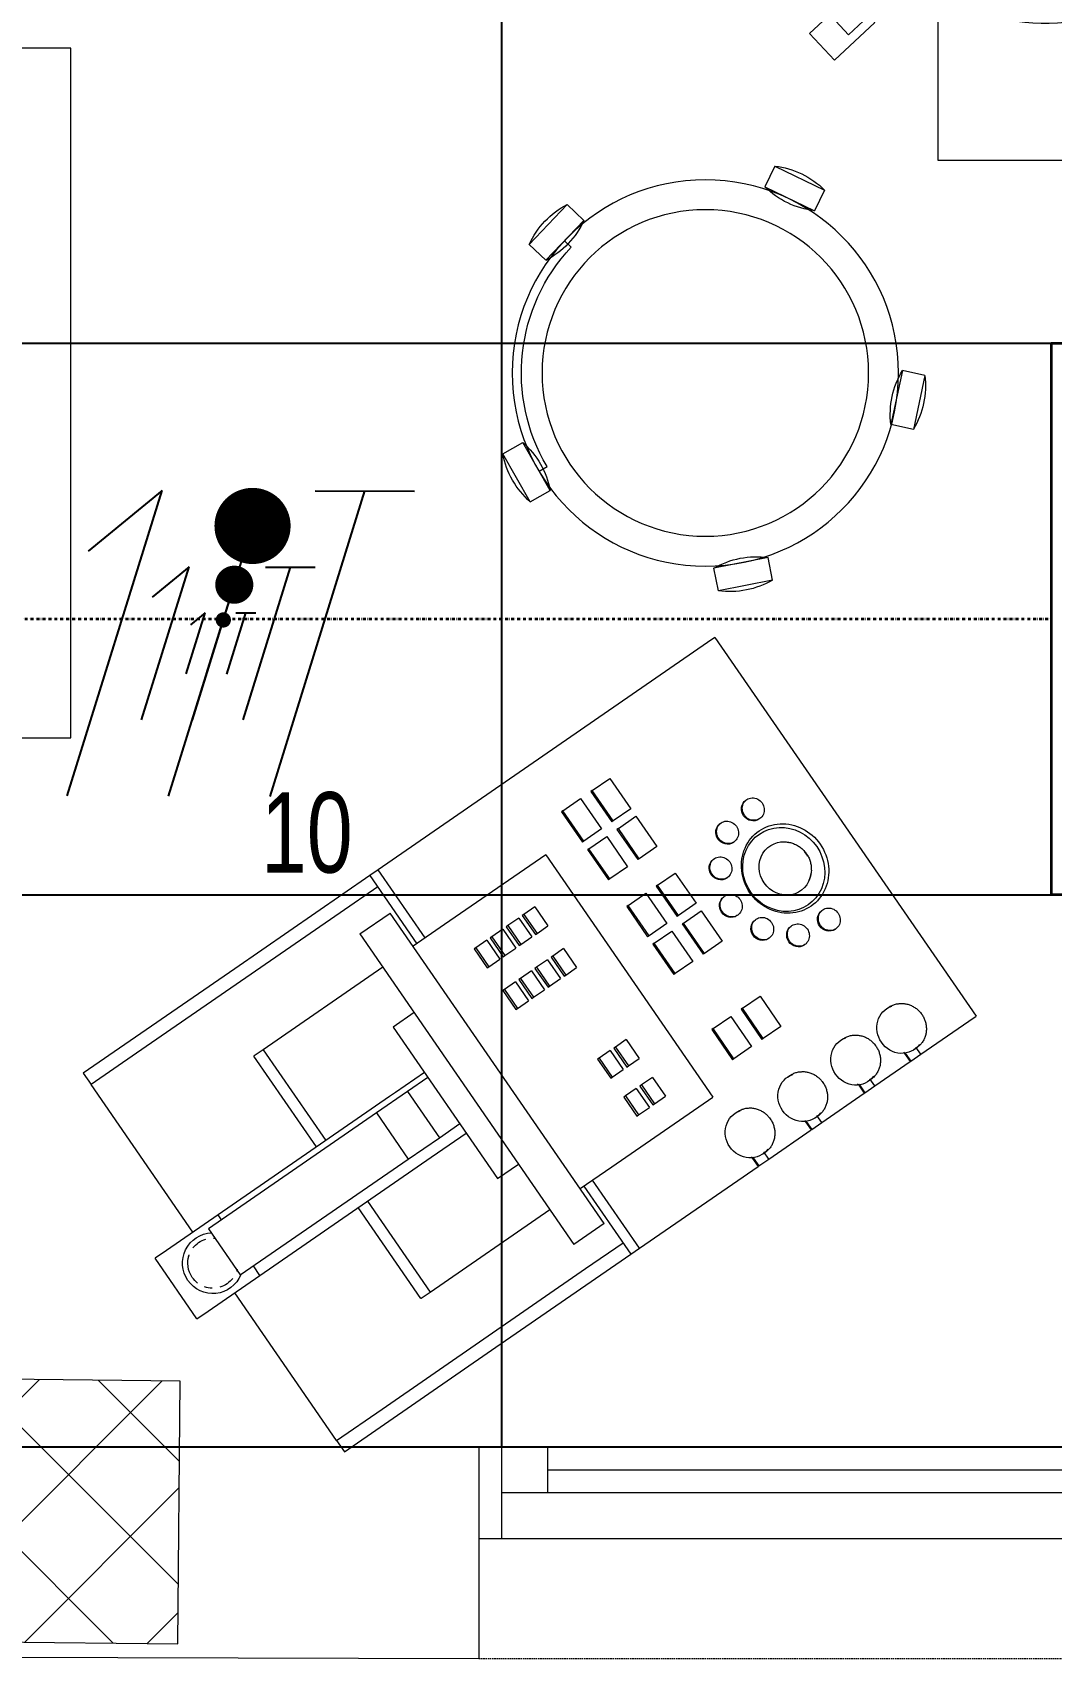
# Model space of a CAD drawing. Extents: x -12260 to 57327, y -29287 to 19916.
# Drawn here: x 27436 to 28543, y -13062 to -11292 of the extents above; entities that cross this region are included whole.
import ezdxf
from ezdxf.enums import TextEntityAlignment as Align

# ---------------------------------------------------------------- set-up
doc = ezdxf.new("R2010")
doc.units = 0
doc.header["$LTSCALE"] = 0.25
doc.linetypes.add('01-First Floor$0$HIDDEN', pattern=[9.525, 6.35, -3.175])
doc.linetypes.add('DASHDOT', pattern=[25.4, 12.7, -6.35, 0, -6.35])
for name, color, linetype, lineweight in [('01-First Floor$0$72_EGR_EQP_TAG', 142, 'Continuous', 5), ('01-First Floor$0$Aluminum', 251, 'Continuous', 5), ('01-First Floor$0$C-HYDR-CTCH', 251, 'Continuous', 5), ('01-First Floor$0$Hatch', 252, 'Continuous', 5), ('01-First Floor$0$LOADING', 253, 'Continuous', 5), ('01-First Floor$0$Proj', 251, 'Continuous', 5), ('01-First Floor$0$Walls', 251, 'Continuous', 5), ('E-LITE-CIRC-NUMB', 6, 'Continuous', 25), ('E-LITE-CLNG', 150, 'Continuous', 35), ('E-LITE-CLNG-CNDT', 6, 'DASHDOT', 35), ('E-LITE-CTRL', 6, 'Continuous', 25), ('E-LITE-IDEN', 6, 'Continuous', 25), ('E-POWR-WIRE', 6, 'Continuous', 25), ('E-POWR-WIRE @ 100', 6, 'Continuous', 25), ('E-POWR-WIRE @ 20', 6, 'Continuous', 25), ('E-POWR-WIRE @ 50', 6, 'Continuous', 25)]:
    doc.layers.add(name, color=color, linetype=linetype, lineweight=lineweight)
doc.layers.add('01-First Floor$0$FALSE CEILING', color=251, linetype='Continuous')
doc.styles.add('01-First Floor$0$X3G_ENTITY_257CFD', font='swisscl.ttf', dxfattribs={"height": 200})
doc.styles.add('DC_SIMPLEX', font='SIMPLEX.shx', dxfattribs={"width": 0.7})

# ---------------------------------------------------------------- blocks, each defined once
blk = doc.blocks.new('01-First Floor$0$HF10037B-P')
at = {"layer": '01-First Floor$0$LOADING'}
for p, q in [((0.2459, 0.134), (0.1859, 0.134)), ((0.1859, 0.134), (0.1859, 0.109)), ((0.2459, 0.134), (0.2459, 0.109)), ((0.2459, 0.109), (0.1859, 0.109)), ((0, 0), (-0.0142, -0.0583)), ((0, 0), (0.0243, -0.0059)), ((0.0243, -0.0059), (0.01, -0.0642)), ((0.4071, -0.0094), (0.431, -0.0018)), ((0.4071, -0.0094), (0.4255, -0.0665)), ((0.431, -0.0018), (0.4493, -0.0589)), ((0.4069, -0.0417), (0.4165, -0.0387)), ((-0.0142, -0.0583), (0.01, -0.0642)), ((0.4255, -0.0665), (0.4493, -0.0589)), ((0.0524, -0.2725), (0.0674, -0.2525)), ((0.0674, -0.2525), (0.1154, -0.2885)), ((0.3125, -0.2897), (0.362, -0.2558)), ((0.3761, -0.2764), (0.362, -0.2558)), ((0.0524, -0.2725), (0.1004, -0.3085)), ((0.3266, -0.3103), (0.3761, -0.2764)), ((0.3267, -0.268), (0.3323, -0.2763)), ((0.1004, -0.3085), (0.1154, -0.2885)), ((0.3266, -0.3103), (0.3125, -0.2897))]:
    blk.add_line(p, q, dxfattribs=at)
for radius in [0.21, 0.1775]:
    blk.add_circle((0.2161, -0.1014), radius, dxfattribs=at)
for centre, radius, start, end in [((0.2159, 0.0465), 0.0925, 71.0754, 108.9246), ((0.2159, 0.1965), 0.0925, 251.0754, 288.9246), ((0.0779, -0.0499), 0.0925, 147.3419, 185.1912), ((-0.0678, -0.0143), 0.0925, 327.3419, 5.1912), ((0.4996, -0.0113), 0.0925, 178.8412, 216.6904), ((0.3568, -0.057), 0.0925, 358.8412, 36.6904), ((0.2161, -0.1014), 0.2, 303.6037, 17.3657), ((0.0389, -0.3404), 0.0925, 34.1875, 72.0368), ((0.3867, -0.3449), 0.0925, 105.5121, 143.3614), ((0.1289, -0.2205), 0.0925, 214.1875, 252.0368), ((0.3019, -0.2212), 0.0925, 285.5121, 323.3614)]:
    blk.add_arc(centre, radius, start, end, dxfattribs=at)
blk = doc.blocks.new('01-First Floor$0$HF11772-P')
at = {"layer": '01-First Floor$0$LOADING'}
for p, q in [((0.6, 0.35), (0, 0.35)), ((0, 0.175), (0, 0.35)), ((0.6, 0.175), (0.6, 0.35)), ((0, 0.175), (0, 0)), ((0.6, 0), (0.6, 0.175)), ((0, 0), (0.6, 0))]:
    blk.add_line(p, q, dxfattribs=at)
blk = doc.blocks.new('01-First Floor$0$ME15657-P')
for p, q in [((0.04, 0.8841), (-0.04, 0.8841)), ((-0.04, 0.8691), (-0.04, 0.8841)), ((-0.04, 0.8009), (-0.04, 0.8691)), ((0.04, 0.8841), (0.04, 0.8691)), ((0.04, 0.8691), (0.04, 0.8009)), ((-0.25, 0.6341), (-0.25, 0.8341)), ((-0.25, 0.8341), (-0.235, 0.8341)), ((-0.04, 0.8341), (-0.235, 0.8341)), ((-0.235, 0.7741), (-0.235, 0.8341)), ((0.235, 0.8341), (0.04, 0.8341)), ((0.235, 0.8341), (0.235, 0.7741)), ((0.235, 0.8341), (0.25, 0.8341)), ((0.25, 0.8341), (0.25, 0.6341)), ((-0.0335, 0.5963), (-0.0335, 0.8182)), ((-0.0335, 0.8182), (0.0275, 0.8182)), ((0.0275, 0.8182), (0.0275, 0.5963)), ((-0.04, 0.5746), (-0.04, 0.8009)), ((-0.0335, 0.8009), (-0.04, 0.8009)), ((0.04, 0.8009), (0.0275, 0.8009)), ((0.04, 0.8009), (0.04, 0.5746)), ((-0.235, 0.5052), (-0.235, 0.7741)), ((0.235, 0.7741), (0.235, 0.5052)), ((-0.04, 0.671), (-0.16, 0.671)), ((-0.16, 0.6707), (-0.16, 0.671)), ((-0.16, 0.6587), (-0.16, 0.6707)), ((-0.16, 0.5007), (-0.16, 0.6587)), ((-0.16, 0.6587), (-0.04, 0.6587)), ((0.16, 0.671), (0.04, 0.671)), ((0.04, 0.6587), (0.16, 0.6587)), ((0.16, 0.671), (0.16, 0.6707)), ((0.16, 0.6707), (0.16, 0.6587)), ((0.16, 0.6587), (0.16, 0.5007)), ((-0.25, 0.4559), (-0.25, 0.6341)), ((0.25, 0.6341), (0.25, 0.4559)), ((-0.0335, 0.5553), (-0.0335, 0.5963)), ((-0.0335, 0.5963), (0.0275, 0.5963)), ((0.0275, 0.5963), (0.0275, 0.5553)), ((-0.04, 0.5665), (-0.04, 0.5746)), ((-0.04, 0.5283), (-0.04, 0.5665)), ((0.04, 0.5746), (0.04, 0.5665)), ((0.04, 0.5665), (0.04, 0.5283)), ((-0.0335, 0.5283), (-0.0335, 0.5553)), ((-0.0335, 0.5553), (0.0275, 0.5553)), ((0.0275, 0.5553), (0.0275, 0.5283)), ((-0.1, 0.5007), (-0.1, 0.5283)), ((-0.1, 0.5283), (0.1, 0.5283)), ((0.1, 0.5283), (0.1, 0.5007)), ((-0.235, 0.4556), (-0.235, 0.5052)), ((-0.2039, 0.5007), (0.2061, 0.5007)), ((-0.2039, 0.5007), (-0.2039, 0.4607)), ((0.2061, 0.4607), (0.2061, 0.5007)), ((0.235, 0.5052), (0.235, 0.4556)), ((0.2061, 0.4607), (-0.2039, 0.4607)), ((-0.16, 0.4191), (-0.16, 0.4606)), ((0.16, 0.4606), (0.16, 0.4191)), ((-0.25, 0.4445), (-0.25, 0.4559)), ((-0.25, 0.4559), (-0.16, 0.4559)), ((-0.25, 0.0096), (-0.25, 0.4445)), ((-0.16, 0.4445), (-0.25, 0.4445)), ((0.16, 0.4559), (0.25, 0.4559)), ((0.25, 0.4445), (0.16, 0.4445)), ((0.25, 0.4559), (0.25, 0.4445)), ((0.25, 0.4445), (0.25, 0.2877)), ((-0.16, 0.2855), (-0.16, 0.4191)), ((-0.12, 0.4055), (-0.12, 0.4076)), ((-0.12, 0.4076), (-0.095, 0.4076)), ((-0.095, 0.4076), (-0.095, 0.4055)), ((-0.065, 0.4055), (-0.065, 0.4076)), ((-0.065, 0.4076), (-0.04, 0.4076)), ((-0.04, 0.4076), (-0.04, 0.4055)), ((0.16, 0.4191), (0.16, 0.2855)), ((-0.12, 0.391), (-0.12, 0.4055)), ((-0.12, 0.4055), (-0.095, 0.4055)), ((-0.12, 0.391), (-0.095, 0.391)), ((-0.095, 0.4055), (-0.095, 0.391)), ((-0.065, 0.391), (-0.065, 0.4055)), ((-0.065, 0.4055), (-0.04, 0.4055)), ((-0.065, 0.391), (-0.04, 0.391)), ((-0.04, 0.4055), (-0.04, 0.391)), ((-0.12, 0.3843), (-0.12, 0.3864)), ((-0.12, 0.3864), (-0.095, 0.3864)), ((-0.12, 0.3698), (-0.12, 0.3843)), ((-0.12, 0.3843), (-0.095, 0.3843)), ((-0.095, 0.3864), (-0.095, 0.3843)), ((-0.095, 0.3843), (-0.095, 0.3698)), ((-0.065, 0.3843), (-0.065, 0.3864)), ((-0.065, 0.3864), (-0.04, 0.3864)), ((-0.065, 0.3698), (-0.065, 0.3843)), ((-0.065, 0.3843), (-0.04, 0.3843)), ((-0.04, 0.3864), (-0.04, 0.3843)), ((-0.04, 0.3843), (-0.04, 0.3698)), ((-0.12, 0.3698), (-0.095, 0.3698)), ((-0.12, 0.3631), (-0.12, 0.3652)), ((-0.12, 0.3652), (-0.095, 0.3652)), ((-0.12, 0.3486), (-0.12, 0.3631)), ((-0.12, 0.3631), (-0.095, 0.3631)), ((-0.095, 0.3652), (-0.095, 0.3631)), ((-0.095, 0.3631), (-0.095, 0.3486)), ((-0.065, 0.3698), (-0.04, 0.3698)), ((-0.065, 0.3631), (-0.065, 0.3652)), ((-0.065, 0.3652), (-0.04, 0.3652)), ((-0.065, 0.3486), (-0.065, 0.3631)), ((-0.065, 0.3631), (-0.04, 0.3631)), ((-0.04, 0.3652), (-0.04, 0.3631)), ((-0.04, 0.3631), (-0.04, 0.3486)), ((0.055, 0.3631), (0.055, 0.3652)), ((0.055, 0.3652), (0.08, 0.3652)), ((0.055, 0.3486), (0.055, 0.3631)), ((0.055, 0.3631), (0.08, 0.3631)), ((0.08, 0.3652), (0.08, 0.3631)), ((0.08, 0.3631), (0.08, 0.3486)), ((0.105, 0.3631), (0.105, 0.3652)), ((0.105, 0.3652), (0.13, 0.3652)), ((0.105, 0.3486), (0.105, 0.3631)), ((0.105, 0.3631), (0.13, 0.3631)), ((0.13, 0.3652), (0.13, 0.3631)), ((0.13, 0.3631), (0.13, 0.3486)), ((-0.12, 0.3486), (-0.095, 0.3486)), ((-0.12, 0.3418), (-0.12, 0.344)), ((-0.12, 0.344), (-0.095, 0.344)), ((-0.12, 0.3274), (-0.12, 0.3418)), ((-0.12, 0.3418), (-0.095, 0.3418)), ((-0.095, 0.344), (-0.095, 0.3418)), ((-0.095, 0.3418), (-0.095, 0.3274)), ((-0.065, 0.3486), (-0.04, 0.3486)), ((-0.065, 0.3418), (-0.065, 0.344)), ((-0.065, 0.344), (-0.04, 0.344)), ((-0.065, 0.3274), (-0.065, 0.3418)), ((-0.065, 0.3418), (-0.04, 0.3418)), ((-0.04, 0.344), (-0.04, 0.3418)), ((-0.04, 0.3418), (-0.04, 0.3274)), ((0.055, 0.3486), (0.08, 0.3486)), ((0.055, 0.3418), (0.055, 0.344)), ((0.055, 0.344), (0.08, 0.344)), ((0.055, 0.3274), (0.055, 0.3418)), ((0.055, 0.3418), (0.08, 0.3418)), ((0.08, 0.344), (0.08, 0.3418)), ((0.08, 0.3418), (0.08, 0.3274)), ((0.105, 0.3486), (0.13, 0.3486)), ((0.105, 0.3418), (0.105, 0.344)), ((0.105, 0.344), (0.13, 0.344)), ((0.105, 0.3274), (0.105, 0.3418)), ((0.105, 0.3418), (0.13, 0.3418)), ((0.13, 0.344), (0.13, 0.3418)), ((0.13, 0.3418), (0.13, 0.3274)), ((-0.12, 0.3274), (-0.095, 0.3274)), ((-0.065, 0.3274), (-0.04, 0.3274)), ((0.055, 0.3274), (0.08, 0.3274)), ((0.105, 0.3274), (0.13, 0.3274)), ((-0.16, 0.2855), (0.16, 0.2855)), ((0.2372, 0.2879), (0.2394, 0.2877)), ((0.2381, 0.2867), (0.2394, 0.2868)), ((0.2394, 0.2877), (0.25, 0.2877)), ((0.2394, 0.2868), (0.25, 0.2868)), ((0.25, 0.2876), (0.25, 0.2867)), ((0.25, 0.2868), (0.25, 0.2737)), ((0.1882, 0.276), (0.1882, 0.2729)), ((0.25, 0.2737), (0.2406, 0.2737)), ((0.2418, 0.2729), (0.2418, 0.276)), ((0.25, 0.2737), (0.25, 0.2177)), ((-0.1888, 0.2448), (-0.1488, 0.2448)), ((-0.1888, 0.243), (-0.1888, 0.2448)), ((-0.1488, 0.243), (-0.1888, 0.243)), ((-0.1888, 0.243), (-0.1888, 0.2196)), ((-0.1488, 0.243), (-0.1488, 0.2448)), ((-0.1488, 0.2196), (-0.1488, 0.243)), ((-0.1388, 0.2448), (-0.0988, 0.2448)), ((-0.1388, 0.243), (-0.1388, 0.2448)), ((-0.0988, 0.243), (-0.1388, 0.243)), ((-0.1388, 0.243), (-0.1388, 0.2196)), ((-0.0988, 0.243), (-0.0988, 0.2448)), ((-0.0988, 0.2196), (-0.0988, 0.243)), ((-0.0638, 0.2448), (-0.0238, 0.2448)), ((-0.0638, 0.243), (-0.0638, 0.2448)), ((-0.0238, 0.243), (-0.0638, 0.243)), ((-0.0638, 0.243), (-0.0638, 0.2196)), ((-0.0238, 0.243), (-0.0238, 0.2448)), ((-0.0238, 0.2196), (-0.0238, 0.243)), ((-0.0138, 0.2448), (0.0262, 0.2448)), ((-0.0138, 0.243), (-0.0138, 0.2448)), ((0.0262, 0.243), (-0.0138, 0.243)), ((-0.0138, 0.243), (-0.0138, 0.2196)), ((0.0262, 0.243), (0.0262, 0.2448)), ((0.0262, 0.2196), (0.0262, 0.243)), ((0.0988, 0.2448), (0.1388, 0.2448)), ((0.0988, 0.243), (0.0988, 0.2448)), ((0.1388, 0.243), (0.0988, 0.243)), ((0.0988, 0.243), (0.0988, 0.2196)), ((0.1388, 0.243), (0.1388, 0.2448)), ((0.1388, 0.2196), (0.1388, 0.243)), ((-0.1888, 0.2196), (-0.1488, 0.2196)), ((-0.1388, 0.2196), (-0.0988, 0.2196)), ((-0.0638, 0.2196), (-0.0238, 0.2196)), ((-0.0138, 0.2196), (0.0262, 0.2196)), ((0.0988, 0.2196), (0.1388, 0.2196)), ((0.2375, 0.2178), (0.2394, 0.2177)), ((0.2385, 0.2167), (0.2394, 0.2168)), ((0.2394, 0.2177), (0.25, 0.2177)), ((0.2394, 0.2168), (0.25, 0.2168)), ((0.25, 0.2168), (0.25, 0.2037)), ((-0.1888, 0.206), (-0.1488, 0.206)), ((-0.1888, 0.2042), (-0.1888, 0.206)), ((-0.1488, 0.2042), (-0.1888, 0.2042)), ((-0.1888, 0.2042), (-0.1888, 0.1809)), ((-0.1488, 0.2042), (-0.1488, 0.206)), ((-0.1488, 0.1809), (-0.1488, 0.2042)), ((-0.1388, 0.206), (-0.0988, 0.206)), ((-0.1388, 0.2042), (-0.1388, 0.206)), ((-0.0988, 0.2042), (-0.1388, 0.2042)), ((-0.1388, 0.2042), (-0.1388, 0.1809)), ((-0.0988, 0.2042), (-0.0988, 0.206)), ((-0.0988, 0.1809), (-0.0988, 0.2042)), ((-0.0638, 0.206), (-0.0238, 0.206)), ((-0.0638, 0.2042), (-0.0638, 0.206)), ((-0.0238, 0.2042), (-0.0638, 0.2042)), ((-0.0638, 0.2042), (-0.0638, 0.1809)), ((-0.0238, 0.2042), (-0.0238, 0.206)), ((-0.0238, 0.1809), (-0.0238, 0.2042)), ((-0.0138, 0.206), (0.0262, 0.206)), ((-0.0138, 0.2042), (-0.0138, 0.206)), ((0.0262, 0.2042), (-0.0138, 0.2042)), ((-0.0138, 0.2042), (-0.0138, 0.1809)), ((0.0262, 0.2042), (0.0262, 0.206)), ((0.0262, 0.1809), (0.0262, 0.2042)), ((0.0988, 0.206), (0.1388, 0.206)), ((0.0988, 0.2042), (0.0988, 0.206)), ((0.1388, 0.2042), (0.0988, 0.2042)), ((0.0988, 0.2042), (0.0988, 0.1809)), ((0.1388, 0.2042), (0.1388, 0.206)), ((0.1388, 0.1809), (0.1388, 0.2042)), ((0.1882, 0.2064), (0.1882, 0.2033)), ((0.25, 0.2037), (0.2406, 0.2037)), ((0.2418, 0.2033), (0.2418, 0.2064)), ((0.25, 0.2037), (0.25, 0.1476)), ((-0.1888, 0.1809), (-0.1488, 0.1809)), ((-0.1388, 0.1809), (-0.0988, 0.1809)), ((-0.0638, 0.1809), (-0.0238, 0.1809)), ((-0.0138, 0.1809), (0.0262, 0.1809)), ((0.0988, 0.1809), (0.1388, 0.1809)), ((-0.0125, 0.1519), (-0.0125, 0.1509)), ((0.0125, 0.1509), (0.0125, 0.1519)), ((0.2376, 0.1478), (0.2394, 0.1476)), ((0.2385, 0.1467), (0.2394, 0.1467)), ((0.2394, 0.1476), (0.25, 0.1476)), ((0.2394, 0.1467), (0.25, 0.1467)), ((0.25, 0.1475), (0.25, 0.1466)), ((0.25, 0.1467), (0.25, 0.1336)), ((-0.0525, 0.1379), (-0.0525, 0.1369)), ((-0.0275, 0.1369), (-0.0275, 0.1379)), ((0.0275, 0.1379), (0.0275, 0.1369)), ((0.0525, 0.1369), (0.0525, 0.1379)), ((0.1882, 0.1365), (0.1882, 0.1333)), ((0.25, 0.1336), (0.2406, 0.1336)), ((0.2418, 0.1333), (0.2418, 0.1365)), ((0.25, 0.1336), (0.25, 0.087)), ((-0.0803, 0.1099), (-0.0803, 0.1089)), ((-0.0553, 0.1089), (-0.0553, 0.1099)), ((0.0553, 0.1099), (0.0553, 0.1089)), ((0.0803, 0.1089), (0.0803, 0.1099)), ((-0.0853, 0.0726), (-0.0853, 0.0715)), ((-0.0603, 0.0715), (-0.0603, 0.0726)), ((0.0603, 0.0726), (0.0603, 0.0715)), ((0.0853, 0.0715), (0.0853, 0.0726)), ((0.1882, 0.0758), (0.1882, 0.0727)), ((0.2376, 0.0872), (0.2394, 0.087)), ((0.2385, 0.0861), (0.2394, 0.0861)), ((0.2394, 0.087), (0.25, 0.087)), ((0.2394, 0.0861), (0.25, 0.0861)), ((0.25, 0.073), (0.2406, 0.073)), ((0.2418, 0.0727), (0.2418, 0.0758)), ((0.25, 0.0869), (0.25, 0.086)), ((0.25, 0.0861), (0.25, 0.073)), ((0.25, 0.073), (0.25, 0.0096)), ((-0.25, 0), (-0.25, 0.0096)), ((-0.25, 0), (0.25, 0)), ((0.25, 0.0096), (0.25, 0))]:
    blk.add_line(p, q)
at = {"flags": 128}
for points in [[(0.1882, 0.2729), (0.1883, 0.2718), (0.1883, 0.2708), (0.1884, 0.2698), (0.1886, 0.2688), (0.1888, 0.2678), (0.189, 0.2668), (0.1893, 0.2658), (0.1896, 0.2648), (0.19, 0.2638), (0.1904, 0.2629), (0.1909, 0.262), (0.1913, 0.261), (0.1919, 0.2602), (0.1924, 0.2593), (0.193, 0.2584), (0.1936, 0.2576), (0.1943, 0.2568), (0.195, 0.256), (0.1957, 0.2553), (0.1965, 0.2546), (0.1973, 0.2539), (0.1981, 0.2532), (0.1989, 0.2526), (0.1998, 0.252), (0.2007, 0.2515), (0.2016, 0.251), (0.2025, 0.2505), (0.2035, 0.25), (0.2044, 0.2496), (0.2054, 0.2492), (0.2064, 0.2489), (0.2074, 0.2486), (0.2084, 0.2483), (0.2095, 0.2481), (0.2105, 0.2479), (0.2116, 0.2478), (0.2126, 0.2477), (0.2137, 0.2476), (0.2147, 0.2476), (0.215, 0.2476)], [(0.215, 0.2476), (0.2161, 0.2476), (0.2171, 0.2476), (0.2182, 0.2477), (0.2192, 0.2479), (0.2203, 0.248), (0.2213, 0.2483), (0.2223, 0.2485), (0.2233, 0.2488), (0.2243, 0.2491), (0.2253, 0.2495), (0.2263, 0.2499), (0.2272, 0.2503), (0.2282, 0.2508), (0.2291, 0.2513), (0.23, 0.2519), (0.2308, 0.2525), (0.2317, 0.2531), (0.2325, 0.2537), (0.2333, 0.2544), (0.2341, 0.2551), (0.2348, 0.2558), (0.2355, 0.2566), (0.2362, 0.2574), (0.2368, 0.2582), (0.2374, 0.2591), (0.238, 0.2599), (0.2385, 0.2608), (0.239, 0.2617), (0.2395, 0.2626), (0.2399, 0.2636), (0.2403, 0.2645), (0.2406, 0.2655), (0.2409, 0.2665), (0.2411, 0.2675), (0.2414, 0.2685), (0.2415, 0.2695), (0.2416, 0.2705), (0.2417, 0.2716), (0.2418, 0.2726), (0.2418, 0.2729)], [(0.1882, 0.2033), (0.1883, 0.2023), (0.1883, 0.2012), (0.1884, 0.2002), (0.1886, 0.1992), (0.1888, 0.1982), (0.189, 0.1972), (0.1893, 0.1962), (0.1896, 0.1952), (0.19, 0.1943), (0.1904, 0.1933), (0.1909, 0.1924), (0.1913, 0.1915), (0.1919, 0.1906), (0.1924, 0.1897), (0.193, 0.1889), (0.1936, 0.188), (0.1943, 0.1872), (0.195, 0.1865), (0.1957, 0.1857), (0.1965, 0.185), (0.1973, 0.1843), (0.1981, 0.1837), (0.1989, 0.183), (0.1998, 0.1825), (0.2007, 0.1819), (0.2016, 0.1814), (0.2025, 0.1809), (0.2035, 0.1804), (0.2044, 0.18), (0.2054, 0.1797), (0.2064, 0.1793), (0.2074, 0.179), (0.2084, 0.1787), (0.2095, 0.1785), (0.2105, 0.1783), (0.2116, 0.1782), (0.2126, 0.1781), (0.2137, 0.178), (0.2147, 0.178), (0.215, 0.178)], [(0.215, 0.178), (0.2161, 0.178), (0.2171, 0.178), (0.2182, 0.1781), (0.2192, 0.1783), (0.2203, 0.1785), (0.2213, 0.1787), (0.2223, 0.1789), (0.2233, 0.1792), (0.2243, 0.1796), (0.2253, 0.1799), (0.2263, 0.1803), (0.2272, 0.1808), (0.2282, 0.1812), (0.2291, 0.1818), (0.23, 0.1823), (0.2308, 0.1829), (0.2317, 0.1835), (0.2325, 0.1841), (0.2333, 0.1848), (0.2341, 0.1855), (0.2348, 0.1863), (0.2355, 0.187), (0.2362, 0.1878), (0.2368, 0.1886), (0.2374, 0.1895), (0.238, 0.1903), (0.2385, 0.1912), (0.239, 0.1921), (0.2395, 0.1931), (0.2399, 0.194), (0.2403, 0.195), (0.2406, 0.1959), (0.2409, 0.1969), (0.2411, 0.1979), (0.2414, 0.1989), (0.2415, 0.1999), (0.2416, 0.201), (0.2417, 0.202), (0.2418, 0.203), (0.2418, 0.2033)], [(0.1882, 0.1333), (0.1883, 0.1323), (0.1883, 0.1313), (0.1884, 0.1303), (0.1886, 0.1292), (0.1888, 0.1282), (0.189, 0.1272), (0.1893, 0.1262), (0.1896, 0.1253), (0.19, 0.1243), (0.1904, 0.1234), (0.1909, 0.1224), (0.1913, 0.1215), (0.1919, 0.1206), (0.1924, 0.1198), (0.193, 0.1189), (0.1936, 0.1181), (0.1943, 0.1173), (0.195, 0.1165), (0.1957, 0.1158), (0.1965, 0.1151), (0.1973, 0.1144), (0.1981, 0.1137), (0.1989, 0.1131), (0.1998, 0.1125), (0.2007, 0.112), (0.2016, 0.1114), (0.2025, 0.1109), (0.2035, 0.1105), (0.2044, 0.1101), (0.2054, 0.1097), (0.2064, 0.1094), (0.2074, 0.1091), (0.2084, 0.1088), (0.2095, 0.1086), (0.2105, 0.1084), (0.2116, 0.1082), (0.2126, 0.1081), (0.2137, 0.1081), (0.2147, 0.108), (0.215, 0.108)], [(0.215, 0.108), (0.2161, 0.108), (0.2171, 0.1081), (0.2182, 0.1082), (0.2192, 0.1083), (0.2203, 0.1085), (0.2213, 0.1087), (0.2223, 0.109), (0.2233, 0.1093), (0.2243, 0.1096), (0.2253, 0.11), (0.2263, 0.1104), (0.2272, 0.1108), (0.2282, 0.1113), (0.2291, 0.1118), (0.23, 0.1124), (0.2308, 0.1129), (0.2317, 0.1135), (0.2325, 0.1142), (0.2333, 0.1149), (0.2341, 0.1156), (0.2348, 0.1163), (0.2355, 0.1171), (0.2362, 0.1179), (0.2368, 0.1187), (0.2374, 0.1195), (0.238, 0.1204), (0.2385, 0.1213), (0.239, 0.1222), (0.2395, 0.1231), (0.2399, 0.1241), (0.2403, 0.125), (0.2406, 0.126), (0.2409, 0.127), (0.2411, 0.128), (0.2414, 0.129), (0.2415, 0.13), (0.2416, 0.131), (0.2417, 0.132), (0.2418, 0.1331), (0.2418, 0.1333)], [(0.1882, 0.0727), (0.1883, 0.0717), (0.1883, 0.0706), (0.1884, 0.0696), (0.1886, 0.0686), (0.1888, 0.0676), (0.189, 0.0666), (0.1893, 0.0656), (0.1896, 0.0646), (0.19, 0.0637), (0.1904, 0.0627), (0.1909, 0.0618), (0.1913, 0.0609), (0.1919, 0.06), (0.1924, 0.0591), (0.193, 0.0583), (0.1936, 0.0574), (0.1943, 0.0566), (0.195, 0.0559), (0.1957, 0.0551), (0.1965, 0.0544), (0.1973, 0.0537), (0.1981, 0.0531), (0.1989, 0.0525), (0.1998, 0.0519), (0.2007, 0.0513), (0.2016, 0.0508), (0.2025, 0.0503), (0.2035, 0.0499), (0.2044, 0.0494), (0.2054, 0.0491), (0.2064, 0.0487), (0.2074, 0.0484), (0.2084, 0.0482), (0.2095, 0.0479), (0.2105, 0.0477), (0.2116, 0.0476), (0.2126, 0.0475), (0.2137, 0.0474), (0.2147, 0.0474), (0.215, 0.0474)], [(0.215, 0.0474), (0.2161, 0.0474), (0.2171, 0.0475), (0.2182, 0.0476), (0.2192, 0.0477), (0.2203, 0.0479), (0.2213, 0.0481), (0.2223, 0.0483), (0.2233, 0.0486), (0.2243, 0.049), (0.2253, 0.0493), (0.2263, 0.0497), (0.2272, 0.0502), (0.2282, 0.0507), (0.2291, 0.0512), (0.23, 0.0517), (0.2308, 0.0523), (0.2317, 0.0529), (0.2325, 0.0536), (0.2333, 0.0542), (0.2341, 0.0549), (0.2348, 0.0557), (0.2355, 0.0564), (0.2362, 0.0572), (0.2368, 0.058), (0.2374, 0.0589), (0.238, 0.0597), (0.2385, 0.0606), (0.239, 0.0615), (0.2395, 0.0625), (0.2399, 0.0634), (0.2403, 0.0644), (0.2406, 0.0653), (0.2409, 0.0663), (0.2411, 0.0673), (0.2414, 0.0683), (0.2415, 0.0693), (0.2416, 0.0704), (0.2417, 0.0714), (0.2418, 0.0724), (0.2418, 0.0727)], [(-0.0266, 0.0675), (-0.026, 0.0664), (-0.0253, 0.0654), (-0.0246, 0.0644), (-0.0239, 0.0634), (-0.0231, 0.0624), (-0.0224, 0.0615), (-0.0215, 0.0606), (-0.0207, 0.0598), (-0.0198, 0.0589), (-0.0189, 0.0582), (-0.018, 0.0575), (-0.017, 0.0568), (-0.016, 0.0561), (-0.015, 0.0555), (-0.014, 0.055), (-0.013, 0.0544), (-0.0119, 0.054), (-0.0109, 0.0535), (-0.0098, 0.0531), (-0.0087, 0.0528), (-0.0076, 0.0525), (-0.0065, 0.0522), (-0.0054, 0.052), (-0.0043, 0.0518), (-0.0032, 0.0517), (-0.0021, 0.0516), (-0.001, 0.0515), (0, 0.0515)], [(0, 0.0515), (0.0011, 0.0515), (0.0022, 0.0516), (0.0034, 0.0517), (0.0045, 0.0518), (0.0056, 0.052), (0.0067, 0.0522), (0.0078, 0.0525), (0.0089, 0.0528), (0.0099, 0.0532), (0.011, 0.0536), (0.0121, 0.054), (0.0131, 0.0545), (0.0141, 0.055), (0.0152, 0.0556), (0.0161, 0.0562), (0.0171, 0.0569), (0.0181, 0.0575), (0.019, 0.0583), (0.0199, 0.059), (0.0208, 0.0599), (0.0216, 0.0607), (0.0225, 0.0616), (0.0232, 0.0625), (0.024, 0.0635), (0.0247, 0.0645), (0.0254, 0.0655), (0.026, 0.0666), (0.0266, 0.0675)]]:
    blk.add_lwpolyline(points, dxfattribs=at)
for radius, start, end in [(0.033, 90, 212.0544), (0.033, 327.3076, 90), (0.0272, 90, 144), (0.0272, 126, 144), (0.0272, 72, 90), (0.0272, 36, 54), (0.0272, 162, 198), (0.0272, 180, 198), (0.0272, 0, 18), (0.0272, 342, 18), (0.0272, 216, 221.6097), (0.0272, 318.3903, 324), (0.0272, 318.3903, 324)]:
    blk.add_arc((0, 0.8355), radius, start, end)
for centre, major_axis, start_param, end_param in [((0.215, 0.276), (0.0268, 0), 1.570796, 3.401412), ((0.215, 0.276), (0.0268, 0), 5.969026, 7.853982), ((0.215, 0.2064), (0.0268, 0), 1.570796, 3.401412), ((0.215, 0.2064), (0.0268, 0), 5.969026, 7.853982), ((0, 0.1519), (0.0125, 0), 1.570796, 3.141593), ((0, 0.1509), (0.0125, 0), 1.570796, 4.712389), ((0, 0.1519), (0.0125, 0), 0, 1.570796), ((0, 0.1509), (0.0125, 0), 4.712389, 7.853982), ((0.215, 0.1365), (0.0268, 0), 1.570796, 3.401412), ((0.215, 0.1365), (0.0268, 0), 5.969026, 7.853982), ((-0.04, 0.1379), (0.0125, 0), 1.570796, 3.141593), ((-0.04, 0.1369), (0.0125, 0), 1.570796, 4.712389), ((-0.04, 0.1379), (0.0125, 0), 0, 1.570796), ((-0.04, 0.1369), (0.0125, 0), 4.712389, 7.853982), ((0.04, 0.1379), (0.0125, 0), 1.570796, 3.141593), ((0.04, 0.1369), (0.0125, 0), 1.570796, 4.712389), ((0.04, 0.1379), (0.0125, 0), 0, 1.570796), ((0.04, 0.1369), (0.0125, 0), 4.712389, 7.853982), ((0, 0.0797), (-0.0497, 0), 4.712389, 7.853982), ((0, 0.0815), (-0.0467, 0), 4.712389, 7.853982), ((0, 0.0797), (0.0497, 0), 4.712389, 7.853982), ((0, 0.0815), (0.0467, 0), 4.712389, 7.853982), ((-0.0678, 0.1099), (0.0125, 0), 1.570796, 3.141593), ((-0.0678, 0.1089), (0.0125, 0), 1.570796, 4.712389), ((-0.0678, 0.1099), (0.0125, 0), 0, 1.570796), ((-0.0678, 0.1089), (0.0125, 0), 4.712389, 7.853982), ((0, 0.0797), (0.0296, 0), 1.570796, 3.926991), ((0, 0.0797), (0.0296, 0), 5.497787, 7.853982), ((0.0678, 0.1099), (0.0125, 0), 1.570796, 3.141593), ((0.0678, 0.1089), (0.0125, 0), 1.570796, 4.712389), ((0.0678, 0.1099), (0.0125, 0), 0, 1.570796), ((0.0678, 0.1089), (-0.0125, 0), 1.570796, 4.712389), ((0.215, 0.0758), (0.0268, 0), 1.570796, 3.401412), ((0.215, 0.0758), (0.0268, 0), 5.969026, 7.853982), ((-0.0728, 0.0726), (0.0125, 0), 1.570796, 3.141593), ((-0.0728, 0.0715), (0.0125, 0), 1.570796, 4.712389), ((-0.0728, 0.0726), (0.0125, 0), 0, 1.570796), ((-0.0728, 0.0715), (0.0125, 0), 4.712389, 7.853982), ((0.0728, 0.0726), (0.0125, 0), 1.570796, 3.141593), ((0.0728, 0.0715), (0.0125, 0), 1.570796, 4.712389), ((0.0728, 0.0726), (0.0125, 0), 0, 1.570796), ((0.0728, 0.0715), (0.0125, 0), 4.712389, 7.853982), ((0, 0.0797), (0.0296, 0), 4.624442, 4.652361), ((0, 0.0797), (0.0296, 0), 4.672724, 4.712389), ((0, 0.0797), (0.0296, 0), 4.712389, 4.752054), ((0, 0.0797), (0.0296, 0), 4.772417, 4.800336)]:
    blk.add_ellipse(centre, major_axis=major_axis, ratio=0.93358, start_param=start_param, end_param=end_param)
blk = doc.blocks.new('01-First Floor$0$ME10960-P')
for p, q in [((-0.3391, 0.5003), (-0.26, 0.6271)), ((-0.2339, 0.6108), (-0.26, 0.6271)), ((-0.2408, 0.5996), (-0.2314, 0.6148)), ((-0.2255, 0.6114), (-0.2222, 0.6167)), ((-0.2141, 0.6043), (-0.2108, 0.6096)), ((-0.2179, 0.5854), (-0.2085, 0.6005)), ((-0.2019, 0.5908), (-0.211, 0.5965)), ((-0.2089, 0.5797), (-0.1994, 0.5948)), ((-0.1935, 0.5915), (-0.1902, 0.5968)), ((-0.1821, 0.5843), (-0.1788, 0.5896)), ((-0.1996, 0.5436), (-0.1765, 0.5805)), ((-0.2813, 0.5246), (-0.2558, 0.5655)), ((-0.6354, -0.0201), (-0.2915, 0.531)), ((-0.3397, 0.5463), (-0.3503, 0.5293)), ((-0.3351, 0.5434), (-0.3458, 0.5264)), ((-0.3351, 0.5434), (-0.3397, 0.5463)), ((-0.3201, 0.5308), (-0.3366, 0.5411)), ((-0.2915, 0.531), (-0.225, 0.4895)), ((-0.3458, 0.5264), (-0.3503, 0.5293)), ((-0.3278, 0.5184), (-0.3443, 0.5287)), ((-0.2254, 0.4897), (-0.1999, 0.5307)), ((-0.3186, 0.4876), (-0.3391, 0.5003)), ((-0.2822, 0.4852), (-0.3272, 0.4131)), ((-0.2183, 0.4784), (-0.2152, 0.4834)), ((-0.2163, 0.4841), (-0.2152, 0.4834)), ((-0.559, -0.0678), (-0.2204, 0.4749)), ((-0.3054, 0.3995), (-0.2611, 0.4705)), ((-0.3272, 0.4131), (-0.3054, 0.3995)), ((0.0832, 0.2884), (0.0522, 0.1931)), ((0.1022, 0.2822), (0.0832, 0.2884)), ((0.0712, 0.1869), (0.1022, 0.2822)), ((-0.2368, 0.1844), (-0.2486, 0.1682)), ((-0.1557, 0.1255), (-0.2368, 0.1844)), ((-0.2486, 0.1682), (-0.1675, 0.1093)), ((-0.5737, 0.0787), (-0.4973, 0.0311)), ((-0.6048, 0.054), (-0.6048, 0.0289)), ((-0.5891, 0.054), (-0.6048, 0.054)), ((0, 0.054), (-0.483, 0.054)), ((-0.2572, 0.054), (-0.2572, 0.0376)), ((-0.1222, 0.054), (-0.1222, 0.0376)), ((-0.5994, 0.0376), (-0.6048, 0.0376)), ((-0.107, 0.0376), (-0.4933, 0.0376)), ((-0.107, 0.0376), (-0.107, -0.0376)), ((-0.3668, 0.0071), (-0.4138, 0.0071)), ((-0.4138, 0.0071), (-0.4138, -0.0017)), ((-0.3663, -0.0017), (-0.3668, 0.0071)), ((-0.1765, 0.0071), (-0.2234, 0.0071)), ((-0.2234, 0.0071), (-0.2234, -0.0017)), ((-0.1759, -0.0017), (-0.1765, 0.0071)), ((-0.1687, 0.0071), (-0.1687, -0.0017)), ((-0.1217, 0.0071), (-0.1687, 0.0071)), ((-0.1212, -0.0017), (-0.1217, 0.0071)), ((0.3, 0.01), (0.1997, 0.01)), ((0.3, -0.01), (0.3, 0.01)), ((-0.4138, -0.0017), (-0.3663, -0.0017)), ((-0.2234, -0.0017), (-0.1759, -0.0017)), ((-0.1687, -0.0017), (-0.1212, -0.0017)), ((0.1997, -0.01), (0.3, -0.01)), ((-0.6354, -0.0201), (-0.559, -0.0678)), ((-0.6048, -0.0392), (-0.6048, -0.054)), ((-0.107, -0.0376), (-0.5402, -0.0376)), ((-0.5811, -0.054), (-0.6048, -0.054)), ((0, -0.054), (-0.5504, -0.054)), ((-0.2184, -0.054), (-0.5184, -0.054)), ((-0.5184, -0.054), (-0.5184, -0.254)), ((-0.2184, -0.254), (-0.2184, -0.054)), ((-0.4624, -0.104), (-0.4784, -0.12)), ((-0.2744, -0.104), (-0.4624, -0.104)), ((-0.2744, -0.104), (-0.2584, -0.12)), ((-0.2344, -0.12), (-0.5024, -0.12)), ((-0.5024, -0.12), (-0.5024, -0.152)), ((-0.2344, -0.152), (-0.2344, -0.12)), ((-0.1675, -0.1093), (-0.2184, -0.1463)), ((-0.2184, -0.171), (-0.1557, -0.1255)), ((-0.2344, -0.152), (-0.5024, -0.152)), ((0.0522, -0.1931), (0.0832, -0.2884)), ((0.1022, -0.2822), (0.0712, -0.1869)), ((-0.5184, -0.254), (-0.2184, -0.254)), ((0.0832, -0.2884), (0.1022, -0.2822))]:
    blk.add_line(p, q)
for points in [[(-0.2078, 0.6109, 0.218824), (-0.2075, 0.6133, 0.092168), (-0.2087, 0.6155, 0.048864), (-0.2104, 0.6172, 0.036554), (-0.2128, 0.619, 0.036554), (-0.2155, 0.6204, 0.048864), (-0.2178, 0.6212, 0.092168), (-0.2204, 0.6213, 0.218824), (-0.2223, 0.62, 0.218824), (-0.2226, 0.6177, 0.092168), (-0.2214, 0.6154, 0.048864), (-0.2197, 0.6137, 0.036554), (-0.2173, 0.6119, 0.036554), (-0.2146, 0.6105, 0.048864), (-0.2123, 0.6097, 0.092168), (-0.2098, 0.6097, 0.218824)], [(-0.2093, 0.6119, 0.218824), (-0.2092, 0.6127, 0.092168), (-0.2101, 0.6144, 0.048864), (-0.2116, 0.6159, 0.036554), (-0.2138, 0.6175, 0.036554), (-0.2162, 0.6188, 0.048864), (-0.2182, 0.6194, 0.092168), (-0.2201, 0.6195, 0.218824), (-0.2208, 0.619, 0.218824), (-0.2209, 0.6182, 0.092168), (-0.22, 0.6166, 0.048864), (-0.2186, 0.6151, 0.036554), (-0.2163, 0.6134, 0.036554), (-0.2139, 0.6121, 0.048864), (-0.2119, 0.6115, 0.092168), (-0.21, 0.6114, 0.218824)], [(-0.1758, 0.591, 0.218824), (-0.1755, 0.5933, 0.092168), (-0.1767, 0.5955, 0.048864), (-0.1784, 0.5973, 0.036554), (-0.1809, 0.5991, 0.036554), (-0.1835, 0.6005, 0.048864), (-0.1858, 0.6012, 0.092168), (-0.1884, 0.6013, 0.218824), (-0.1903, 0.6, 0.218824), (-0.1906, 0.5977, 0.092168), (-0.1894, 0.5955, 0.048864), (-0.1877, 0.5937, 0.036554), (-0.1853, 0.5919, 0.036554), (-0.1826, 0.5905, 0.048864), (-0.1803, 0.5898, 0.092168), (-0.1778, 0.5897, 0.218824)], [(-0.1773, 0.5919, 0.218824), (-0.1772, 0.5928, 0.092168), (-0.1781, 0.5944, 0.048864), (-0.1796, 0.5959, 0.036554), (-0.1818, 0.5975, 0.036554), (-0.1843, 0.5988, 0.048864), (-0.1862, 0.5995, 0.092168), (-0.1881, 0.5995, 0.218824), (-0.1888, 0.5991, 0.218824), (-0.1889, 0.5983, 0.092168), (-0.188, 0.5966, 0.048864), (-0.1866, 0.5951, 0.036554), (-0.1843, 0.5935, 0.036554), (-0.1819, 0.5922, 0.048864), (-0.1799, 0.5915, 0.092168), (-0.178, 0.5915, 0.218824)]]:
    blk.add_lwpolyline(points, format="xyb", close=True)
for points in [[(-0.2314, 0.6148, 0.200732), (-0.2317, 0.6129, 0.097968), (-0.2301, 0.6094, 0.055099), (-0.2273, 0.6063, 0.041925), (-0.2229, 0.603, 0.041925), (-0.218, 0.6004, 0.055099), (-0.2139, 0.5993, 0.097968), (-0.2101, 0.5994, 0.200732), (-0.2085, 0.6005, 0.200732), (-0.2082, 0.6024, 0.097968), (-0.2098, 0.6059, 0.038397), (-0.2117, 0.6081, 0.041925)], [(-0.2231, 0.6153, 0.038397), (-0.226, 0.616, 0.097968), (-0.2298, 0.6159, 0.200732), (-0.2314, 0.6148, 0.200732)], [(-0.2255, 0.6114, 0.218824), (-0.2256, 0.6106, 0.092168), (-0.2248, 0.6089, 0.048864), (-0.2233, 0.6075, 0.036554), (-0.2211, 0.6058, 0.036554), (-0.2186, 0.6045, 0.048864), (-0.2167, 0.6039, 0.092168), (-0.2148, 0.6038, 0.218824), (-0.2141, 0.6043, 0.218824)], [(-0.2408, 0.5996, 0.200732), (-0.2412, 0.5977, 0.097968), (-0.2396, 0.5942, 0.055099), (-0.2367, 0.5911, 0.041925), (-0.2323, 0.5878, 0.041925), (-0.2274, 0.5853, 0.055099), (-0.2234, 0.5841, 0.097968), (-0.2195, 0.5842, 0.200732), (-0.2179, 0.5854, 0.200732)], [(-0.1994, 0.5948, 0.200732), (-0.1997, 0.5929, 0.097968), (-0.1981, 0.5894, 0.055099), (-0.1953, 0.5863, 0.041925), (-0.1909, 0.583, 0.041925), (-0.186, 0.5805, 0.055099), (-0.1819, 0.5793, 0.097968), (-0.1781, 0.5794, 0.200732), (-0.1765, 0.5805, 0.200732), (-0.1762, 0.5824, 0.097968), (-0.1778, 0.5859, 0.038397), (-0.1797, 0.5882, 0.041925)], [(-0.1911, 0.5953, 0.038397), (-0.194, 0.596, 0.097968), (-0.1978, 0.596, 0.200732), (-0.1994, 0.5948, 0.200732)], [(-0.1935, 0.5915, 0.218824), (-0.1937, 0.5907, 0.092168), (-0.1928, 0.589, 0.048864), (-0.1913, 0.5875, 0.036554), (-0.1891, 0.5859, 0.036554), (-0.1866, 0.5846, 0.048864), (-0.1847, 0.5839, 0.092168), (-0.1828, 0.5839, 0.218824), (-0.1821, 0.5843, 0.218824)], [(-0.1846, 0.5676, -0.585766), (-0.2368, 0.4756, 0.071283), (-0.2771, 0.4694, 0.067056)], [(-0.183, 0.5701, -0.592897), (-0.2368, 0.4729, 0.06702), (-0.2741, 0.4675, 0.148689)], [(-0.2089, 0.5797, 0.200732), (-0.2092, 0.5778, 0.097968), (-0.2076, 0.5743, 0.055099), (-0.2047, 0.5712, 0.041925), (-0.2003, 0.5679, 0.041925), (-0.1954, 0.5653, 0.055099), (-0.1914, 0.5642, 0.097968), (-0.1875, 0.5643, 0.200732), (-0.186, 0.5654, 0.200732)], [(-0.1956, 0.55, -0.332427), (-0.225, 0.4895, -0.091412), (-0.2591, 0.4858, 0.100344), (-0.2811, 0.4845, 0.100344)], [(-0.1891, 0.5604, -0.375238), (-0.2216, 0.4811, -0.094216), (-0.26, 0.4768, 0.051105), (-0.2696, 0.4773, 0.101879)]]:
    blk.add_lwpolyline(points, format="xyb")
for points in [[(-0.2627, 0.473), (-0.2822, 0.4852)], [(0.0929, 0.2537), (0.1025, 0.2506), (0.121, 0.3077), (0.083, 0.32), (0.0644, 0.263), (0.0739, 0.2599)], [(-0.2126, 0.1668), (-0.2067, 0.1749), (-0.2552, 0.2101), (-0.2787, 0.1778), (-0.2302, 0.1425), (-0.2243, 0.1506)], [(0.27, -0.01), (0.27, -0.02), (0.33, -0.02), (0.33, 0.02), (0.27, 0.02), (0.27, 0.01)], [(-0.2184, -0.1834), (-0.2067, -0.1749), (-0.2126, -0.1668)], [(0.0739, -0.2599), (0.0644, -0.263), (0.083, -0.32), (0.121, -0.3077), (0.1025, -0.2506), (0.0929, -0.2537)]]:
    blk.add_lwpolyline(points)
blk.add_lwpolyline([(-0.2819, 0.4723), (-0.2973, 0.4475), (-0.2876, 0.4415), (-0.2721, 0.4663)], close=True)
for centre, radius in [((-0.2323, 0.5401), 0.00988), ((-0.5648, 0.008), 0.0197), ((0, 0), 0.025), ((-0.4911, 0.0019), 0.00413), ((-0.3075, 0.0019), 0.00413)]:
    blk.add_circle(centre, radius)
for centre, radius, start, end in [((-0.2342, 0.538), 0.035, 347.9877, 128.0962), ((-0.2636, 0.553), 0.00839, 58.0419, 238.0419), ((-0.2742, 0.5359), 0.00839, 58.0419, 238.0419), ((-0.3304, 0.4687), 0.0142, 58.0419, 238.0419), ((-0.2321, 0.4562), 0.0127, 238.0419, 58.0419), ((0, 0), 0.2, 195.6643, 164.3357), ((0, 0), 0.054, 270, 90)]:
    blk.add_arc(centre, radius, start, end)
blk = doc.blocks.new('01-First Floor')
at = {"layer": '01-First Floor$0$Hatch'}
h = blk.add_hatch(dxfattribs=at)
h.set_pattern_fill('ANSI37', color=256, scale=30)
h.set_pattern_definition([(45, (-1823.345, -13062.25), (-67.35192, 67.35192), []), (135, (-1823.345, -13062.25), (-67.35192, -67.35192), [])])
h.paths.add_polyline_path([(49129.3, 8855.6), (48525.4, 8847.5), (48529.3, 8559.1), (49133.2, 8567.2)])
h.paths.add_polyline_path([(41968.6, 8847.9), (41385, 8842.5), (41365.1, 8551.1), (41948.6, 8556.5)])
h.paths.add_polyline_path([(27591.6, 8840.5), (26992.5, 8836.4), (26986.8, 8543.4), (27585.9, 8547.5)])
h.paths.add_polyline_path([(34776.8, 8842.7), (34175.6, 8835.2), (34167.4, 8549.5), (34768.6, 8557)])
h.paths.add_polyline_path([(20372.4, 8849.8), (19765.9, 8827.9), (19780.4, 8535.4), (20386.9, 8557.2)])
h.paths.add_polyline_path([(13635.8, 8839.4), (12413.8, 8863.3), (12407.4, 8567.2), (13629.3, 8543.3)])
h.paths.add_polyline_path([(13649.8, 1639.3), (12434.8, 1623.6), (12421.4, 1331.2), (13636.4, 1346.9)])
h.paths.add_polyline_path([(13623.8, -5553.9), (12420.7, -5569.8), (12415, -5862.9), (13618.1, -5846.9)])
h.paths.add_polyline_path([(13642.3, -12752.6), (12445.6, -12764), (12448.4, -13058.5), (13645.1, -13047)])
h.paths.add_polyline_path([(6007.3, -12750.5), (5403.7, -12754.2), (5414.4, -13039.6), (6017.9, -13035.9)])
h.paths.add_polyline_path([(5991.8, -5552.5), (5395, -5550.9), (5394.9, -5852.1), (5991.7, -5853.6)])
h.paths.add_polyline_path([(6001.7, 1637.1), (5382.4, 1638.3), (5371.8, 1335.4), (5991.1, 1334.1)])
h.paths.add_polyline_path([(5978.4, 8816.5), (5377.7, 8830.9), (5374.1, 8541.3), (5974.8, 8526.8)])
h.paths.add_polyline_path([(-1220.7, 8814.6), (-1823.3, 8837.3), (-1821.5, 8549), (-1218.8, 8526.3)])
h.paths.add_polyline_path([(-1213, -5563.7), (-1815, -5570.7), (-1811.6, -5862.3), (-1209.6, -5855.3)])
h.paths.add_polyline_path([(-1195.5, -12758.3), (-1793.9, -12759.3), (-1789, -13060), (-1190.6, -13059)])
h.paths.add_polyline_path([(20391.2, -12745), (19785.5, -12758), (19791.3, -13059.2), (20396.9, -13046.2)])
h.paths.add_polyline_path([(20384.7, -5552.6), (19790.3, -5570.1), (19792.4, -5866.7), (20386.8, -5849.1)])
h.paths.add_polyline_path([(20376, 1655.5), (19777, 1647.8), (19781.1, 1347.6), (20380, 1355.3)])
h.paths.add_polyline_path([(27576.3, 1640.2), (26974.4, 1644.9), (26978.6, 1352.8), (27580.6, 1348.1)])
h.paths.add_polyline_path([(27580.1, -5542.5), (26976.2, -5560), (26989.7, -5860.1), (27589.8, -5839.1)])
h.paths.add_polyline_path([(27596.2, -12758.5), (26992.3, -12751.9), (26990, -13037.6), (27593.8, -13044.2)])
h.paths.add_polyline_path([(34794.7, -12748), (34197.4, -12762.6), (34206.4, -13062.3), (34803.7, -13047.7)])
h.paths.add_polyline_path([(34787.4, -5559.7), (34186.1, -5557.7), (34187.2, -5855), (34788.5, -5856.9)])
h.paths.add_polyline_path([(34750.9, 1644.2), (34170.1, 1648.9), (34189.8, 1359), (34770.6, 1354.3)])
h.paths.add_polyline_path([(41954.3, 1643.4), (41356.7, 1657.2), (41358.7, 1365.3), (41956.3, 1351.5)])
h.paths.add_polyline_path([(41955.3, -5555.1), (41386.9, -5562.7), (41388.7, -5856.9), (41957.1, -5849.3)])
h.paths.add_polyline_path([(41992.3, -12752.3), (41387.1, -12754.9), (41388.4, -13059.5), (41993.7, -13056.8)])
h.paths.add_polyline_path([(49166.6, -12752.8), (48578.6, -12736.7), (48565.4, -13043.9), (49153.3, -13060)])
h.paths.add_polyline_path([(49150.8, -5553.4), (48547.6, -5552.3), (48545.6, -5848.8), (49148.8, -5849.9)])
at = {"layer": '01-First Floor$0$Aluminum'}
for p, q in [((29121, -12830, 0), (27921, -12830, 0)), ((27946, -12930, 0), (27946, -12830, 0)), ((27996, -12880, 0), (27996, -12830, 0)), ((27996, -12855, 0), (29046, -12855, 0)), ((29096, -12880, 0), (27946, -12880, 0)), ((29121, -12930, 0), (27921, -12930, 0))]:
    blk.add_line(p, q, dxfattribs=at)
at = {"layer": '01-First Floor$0$C-HYDR-CTCH', "elevation": 0, "flags": 128}
blk.add_lwpolyline([(26992.3, -12751.9), (26990, -13037.6), (27593.8, -13044.2), (27596.2, -12758.5), (26992.3, -12751.9)], dxfattribs=at)
at = {"layer": '01-First Floor$0$FALSE CEILING', "linetype": 'Continuous'}
for p, q in [((27946, -12830), (27946, -8830)), ((25876, -11630), (29376, -11630)), ((25876, -12230), (29376, -12230))]:
    blk.add_line(p, q, dxfattribs=at)
at = {"layer": '01-First Floor$0$FALSE CEILING'}
blk.add_lwpolyline([(29376, -8830), (25876, -8830), (25876, -10710), (25876, -10710), (25876, -12830), (29376, -12830), (29376, -8830)], dxfattribs=at)
at = {"layer": '01-First Floor$0$LOADING', "elevation": -0.1}
blk.add_lwpolyline([(27477.2, -12059.3), (27477.2, -11309.3), (25977.2, -11309.3), (25977.2, -12059.3)], close=True, dxfattribs=at)
at = {"layer": '01-First Floor$0$Proj', "linetype": '01-First Floor$0$HIDDEN'}
blk.add_line((27921, -13060, 0), (29121, -13060, 0), dxfattribs=at)
at = {"layer": '01-First Floor$0$Walls'}
for p, q in [((27595.6, -12830, 0), (27921, -12830, 0)), ((27921, -12830, 0), (27921, -13060, 0)), ((26989.8, -13057.4, 0), (27921, -13060, 0))]:
    blk.add_line(p, q, dxfattribs=at)
at = {"layer": '01-First Floor$0$LOADING', "extrusion": (-3.40138e-07, 7.24549e-07, -1), "xscale": 1000.000000000001, "yscale": 1000.000000000001, "zscale": 1000.000000000001, "rotation": 244.9459348235389}
blk.add_blockref('01-First Floor$0$ME10960-P', (-28535.2, -11082.7, 0.1), dxfattribs=at)
at = {"layer": '01-First Floor$0$LOADING', "extrusion": (-3.71389e-28, 3.9656e-29, -1), "xscale": 999.9999999999989, "yscale": 999.9999999999989, "zscale": -999.9999999999989, "rotation": 269.9444066382375}
blk.add_blockref('01-First Floor$0$HF11772-P', (-28769.8, -10831.3, 0.1), dxfattribs=at)
at = {"layer": '01-First Floor$0$LOADING', "extrusion": (-2.75759e-10, 1.16581e-09, -1), "xscale": 999.9999999999997, "yscale": 999.9999999999997, "zscale": 999.9999999999997, "rotation": 25.78131253592628}
blk.add_blockref('01-First Floor$0$HF10037B-P', (-28405.9, -11665.2, 0.1), dxfattribs=at)
at = {"layer": '01-First Floor$0$LOADING', "xscale": -1000, "yscale": 1000, "zscale": 1000, "rotation": 124.59438511369}
blk.add_blockref('01-First Floor$0$ME15657-P', (28319.5, -12156, -0.1), dxfattribs=at)
at = {"layer": '01-First Floor$0$72_EGR_EQP_TAG', "insert": (27733.9, -12118.3, -0.1), "char_height": 87.47, "attachment_point": 2, "style": '01-First Floor$0$X3G_ENTITY_257CFD'}
blk.add_mtext('10', dxfattribs=at)
blk = doc.blocks.new('*U25')
blk.add_lwpolyline([(-300, 300), (-300, -300), (300, -300), (300, 300)], close=True)
blk.add_circle((0, 0), 45)
at = {"layer": 'E-LITE-CIRC-NUMB', "style": 'DC_SIMPLEX', "width": 0.7, "flags": 8}
blk.add_attdef('CIRCUIT', text='', height=200, rotation=0, dxfattribs=at).set_placement((-473.9, 300), align=Align.RIGHT)
at = {"layer": 'E-LITE-CTRL', "style": 'DC_SIMPLEX', "width": 0.7, "flags": 8}
blk.add_attdef('CONTROL', (1118.9, -935), '', height=200, rotation=360, dxfattribs=at)
at = {"layer": 'E-LITE-IDEN', "style": 'DC_SIMPLEX', "width": 0.7, "flags": 8}
blk.add_attdef('TYPE', (460.4, 457.6), '', height=200, rotation=360, dxfattribs=at)
blk = doc.blocks.new('*U40')
for p, q in [((-1.617, -1.658), (-0.587, 1.663)), ((-0.587, 1.663), (-1.389, 1.004)), ((-0.515, -1.66), (0.515, 1.66)), ((0.587, -1.663), (1.617, 1.658)), ((1.078, 1.659), (2.157, 1.657))]:
    blk.add_line(p, q)
at = {"const_width": 0.414}
blk.add_lwpolyline([(0.19, 1.278, 1), (0.604, 1.277, 1)], format="xyb", close=True, dxfattribs=at)
blk = doc.blocks.new('*U733')
at = {"layer": 'E-POWR-WIRE @ 100', "xscale": 100, "yscale": 100, "zscale": 100}
blk.add_blockref('*U40', (27635.2, -11956.6, -0.1), dxfattribs=at)
at = {"layer": 'E-POWR-WIRE @ 20', "xscale": 20, "yscale": 20, "zscale": 20}
blk.add_blockref('*U40', (27635.2, -11956.6, -0.1), dxfattribs=at)
at = {"layer": 'E-POWR-WIRE @ 50', "xscale": 50, "yscale": 50, "zscale": 50}
blk.add_blockref('*U40', (27635.2, -11956.6, -0.1), dxfattribs=at)

msp = doc.modelspace()

# ---------------------------------------------------------------- linework, layer by layer
at = {"layer": 'E-LITE-CLNG-CNDT', "elevation": -0.1}
msp.add_lwpolyline([(26743.5, -11930), (28543.5, -11930)], dxfattribs=at)

# ---------------------------------------------------------------- block references
at = {"layer": 'E-LITE-CLNG'}
ref = msp.add_blockref('*U25', (28843.5, -11930, -0.1), dxfattribs=dict(at, xscale=-1))
ref.add_attrib('TYPE', 'LD1', (29236.9, -11625.5, -0.1), dxfattribs={"layer": 'E-LITE-IDEN', "height": 200, "rotation": 0, "style": 'DC_SIMPLEX', "width": 0.7, "flags": 8})
at = {"layer": 'E-LITE-CLNG-CNDT'}
msp.add_blockref('01-First Floor', (0, 0), dxfattribs=at)
at = {"layer": 'E-POWR-WIRE'}
msp.add_blockref('*U733', (0, 0), dxfattribs=at)

doc.saveas('drawing.dxf')
